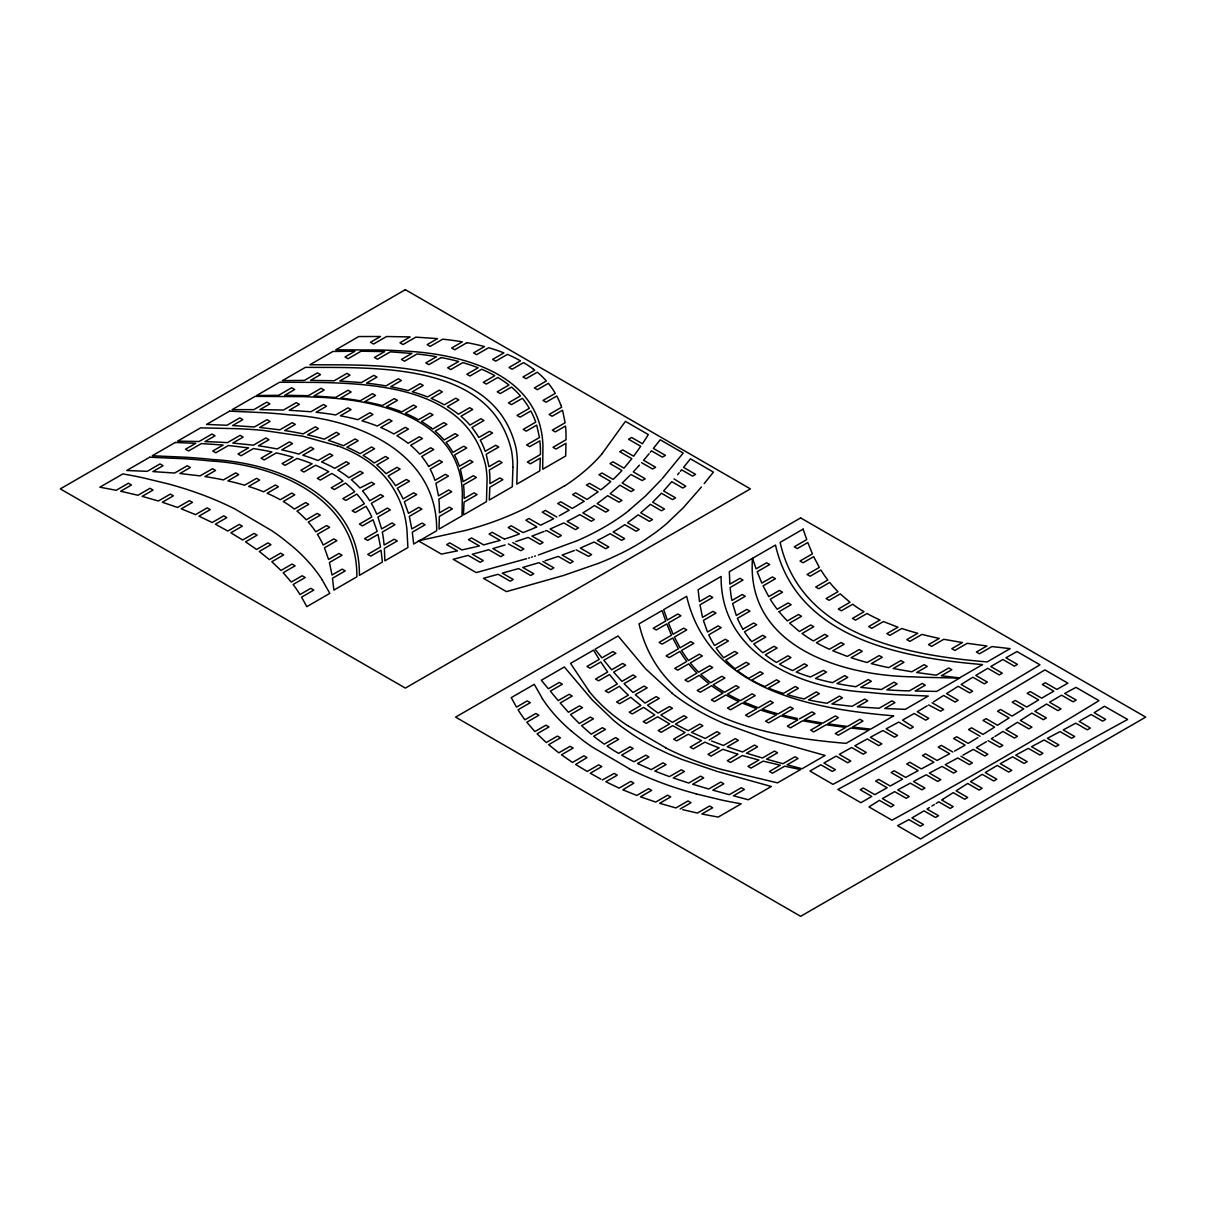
<?xml version="1.0" encoding="UTF-8"?>
<svg xmlns="http://www.w3.org/2000/svg" width="1206" height="1206" viewBox="0 0 1206 1206"><rect width="100%" height="100%" fill="white"/><g stroke="black" fill="none" stroke-linecap="round" stroke-linejoin="round"><path stroke-width="1.5" d="M647.788 435.517L642.436 443.748L631.612 437.492L628.567 439.255L640.733 446.28L633.663 456.215L622.763 449.928L619.718 451.677L631.808 458.672L624.03 468.184L613.01 461.823L609.965 463.586L621.949 470.506L617.698 474.968A252.175 145.594 0 0 1 613.13 479.415L601.975 472.978L598.93 474.742L610.764 481.571A236.361 136.459 0 0 1 602.729 488.324L600.799 489.832L589.493 483.305L586.448 485.068L598.146 491.822L587.066 499.435L575.639 492.832L572.594 494.596L584.156 501.274M624.783 422.236L602.141 453.607M650.275 452.295L651.451 450.833L662.395 457.149L665.441 455.386L653.381 448.421L660.21 439.783L683.214 453.064L662.2 478.661M680.41 471.275L681.601 469.812L692.545 476.129L695.591 474.365L683.546 467.4L690.42 458.823L713.424 472.104L704.198 483.591M649.069 453.757L644.17 459.637M679.219 472.737L677.621 474.697M701.425 486.998L683.259 507.786L666.797 523.494A277.908 160.443 0 0 1 655.989 532.163L645.677 539.368A248.964 143.74 0 0 1 621.738 553.026L610.296 558.393A277.425 160.172 0 0 1 598.749 563.247L563.368 575.518L506.445 591.618L483.44 578.337L498.153 574.267L510.198 581.217L513.243 579.453L502.284 573.121L518.67 568.569L530.7 575.518L533.745 573.755L522.756 567.423L538.856 562.705L550.825 569.609L553.871 567.86L542.836 561.483M674.064 478.963L685.807 486.244L682.762 488.008L671.772 481.661L663.586 490.948L675.556 497.852L672.511 499.616L661.461 493.239L652.657 502.163L664.521 509.022L661.476 510.786L650.336 504.349L640.718 512.806L652.476 519.605L649.431 521.354L638.185 514.856L627.587 522.756L639.225 529.479L636.18 531.243L624.798 524.67L622.673 526.087A246.582 142.368 0 0 1 614.382 531.243L613.161 531.952L624.663 538.6L621.618 540.363L610.1 533.715L607.583 535.117A249.491 144.042 0 0 1 599.834 539.188L597.422 540.394L608.789 546.966L605.744 548.73L594.091 542.007L580.372 548.082L591.618 554.579L588.573 556.343L576.121 549.815M639.436 465.124L638.456 466.225M661.31 479.671L645.346 496.163L629.2 510.153M638.2 466.511L633.286 471.878L645.24 478.782L642.195 480.531L630.828 474.471M629.909 475.42L622.206 483.018L634.07 489.862L631.024 491.626L619.884 485.189L610.221 493.616L621.995 500.415L618.934 502.178L607.688 495.681L597.166 503.611L608.819 510.334L605.759 512.098L594.392 505.54L592.282 506.957A235.848 136.172 0 0 1 582.83 512.867L594.347 519.515L591.302 521.278L579.785 514.63A236.994 136.836 0 0 1 569.534 520.118L567.106 521.324L578.488 527.896L575.443 529.645L563.79 522.922L550.087 529.027L561.333 535.524L558.288 537.273L546.529 530.489L545.157 531.032M1104.455 706.264L1127.595 719.439M1127.308 719.635C1057.421 757.73 988.438 797.362 920.585 838.984L897.581 825.703L908.872 819.628L920.404 826.291L923.449 824.527L911.962 817.894L924.037 810.854L935.509 817.472L938.554 815.723L927.007 809.06L929.464 807.568M1103.701 706.746L1094.143 712.716L1105.676 719.364L1102.631 721.128L1091.144 714.495L1080.516 720.54M564.423 485.912L527.263 507.244A252.129 145.564 0 0 1 465.878 530.339L418.376 540.831L441.381 554.112L457.481 550.856L446.687 544.63L449.732 542.866L461.943 549.921L474.727 547.072M1008.156 728.183L1017.457 722.288L1028.884 728.876L1031.929 727.128L1020.351 720.434L1031.914 713.108L1043.356 719.711L1046.401 717.947L1034.838 711.269L1046.552 704.033L1058.024 710.651L1061.069 708.887L1049.537 702.224L1061.597 695.184L1073.129 701.832L1076.174 700.068L1064.702 693.45L1075.978 687.375L1098.983 700.656C1031.009 742.308 961.906 781.94 891.973 820.201L868.968 806.92L879.415 800.362L890.887 806.995L893.932 805.231L882.415 798.583L894.656 791.633L906.188 798.297L909.234 796.533L897.777 789.915L910.334 783.161L921.897 789.824L924.942 788.076L913.5 781.473L926.178 774.765L937.74 781.443L940.786 779.694L929.359 773.091L942.037 766.398L953.599 773.076L956.66 771.312L945.218 764.71L957.82 757.971L969.368 764.649L972.413 762.885L960.956 756.268M1007.869 728.364L1005.894 729.615L1017.457 736.308L1014.412 738.057L1002.97 731.454L994.98 736.459M942.851 799.216L941.645 799.97L953.222 806.648L950.162 808.412L938.735 801.809L936.173 803.407M943.258 798.96L953.222 792.644L964.649 799.246L967.694 797.483L956.117 790.804L967.679 783.463L979.106 790.066L982.166 788.302L970.589 781.624L982.272 774.358L993.729 780.975L996.789 779.212L985.242 772.549L997.211 765.448L1008.713 772.081L1011.759 770.332L1000.256 763.684L1012.618 756.81L1024.15 763.473L1027.21 761.71L1015.753 755.107L1028.341 748.368L1039.919 755.046L1042.964 753.283L1031.522 746.68L1044.2 739.987L1055.778 746.665L1058.823 744.901L1047.381 738.313L1060.044 731.605L1071.621 738.283L1074.667 736.519L1063.225 729.916L1075.782 723.163L1087.315 729.826L1090.36 728.062L1079.129 721.309M933.55 701.862L943.68 695.455L955.107 702.058L958.167 700.294L946.589 693.616L958.182 686.289L969.624 692.892L972.669 691.144L961.107 684.465L972.85 677.229L984.307 683.847L987.367 682.099L975.82 675.435L987.759 668.305L999.246 674.938L1002.292 673.174L990.774 666.526L1002.879 659.501L1014.382 666.149L1017.442 664.4L1005.94 657.767L1016.975 651.542L1039.979 664.823C971.584 705.781 903.188 746.574 832.954 784.352L809.95 771.071L820.819 764.77L832.336 771.418L835.381 769.654L823.894 763.021L836.18 756.102L847.712 762.765L850.758 761.001L839.286 754.383L851.647 747.509L863.195 754.172L866.24 752.408L854.768 745.79L867.235 738.976L878.782 745.64L881.827 743.876L870.385 737.273L882.973 730.519L894.535 737.198L897.581 735.449L886.139 728.831L898.741 722.093L910.289 728.771L913.334 727.007L902.465 720.072M583.614 501.606L582.513 502.284M934.454 804.477L931.876 806.075M928.605 704.937L940.605 711.208L943.65 709.445L932.087 702.766M993.503 737.363L991.287 738.72L1002.834 745.383L999.789 747.147L988.046 740.695M927.218 705.781L917.269 711.751L928.771 718.399L925.726 720.148L914.223 713.515L903.626 719.439M581.97 502.631L572.262 508.419L560.76 501.771L557.715 503.535L569.217 510.183L559.207 515.806M977.855 737.605L968.192 743.393L956.705 736.76L953.645 738.509L965.147 745.157L954.549 751.097M986.387 741.705L976.363 747.63L987.865 754.278L984.82 756.026L973.302 749.393L962.976 755.167M441.17 357.564L428.884 364.649L425.839 362.9L436.527 356.72A205.548 118.67 0 0 0 420.864 354.413L417.035 353.961L404.492 361.197L401.447 359.433L411.894 353.418L390.337 351.851L377.538 359.237L374.478 357.473L384.654 351.609L361.076 351.217L348.037 358.74L344.991 356.976L354.956 351.232L332.916 351.459L309.912 364.74C380.523 365.267 495.395 359.463 516.017 448.089A285.686 164.936 0 0 1 517.404 461.823L516.786 484.164L539.791 470.883L540.348 458.069L530.414 463.813L527.369 462.049L540.424 454.511L540.424 449.371A290.149 167.513 0 0 0 540.182 444.185L539.866 440.823L529.705 446.687L526.645 444.939L539.459 437.537L536.715 425.115L526.268 431.145L523.223 429.381L535.75 422.145L534.997 420.125A198.07 114.359 0 0 0 530.806 410.99L520.103 417.17L517.057 415.407L529.313 408.337A176.151 101.711 0 0 0 523.871 400.151L522.424 398.297L511.465 404.628L508.419 402.864L520.434 395.93A132.419 76.445 0 0 0 511.495 387.081L500.249 393.563L497.204 391.814L508.962 385.031L507.033 383.553A129.178 74.576 0 0 0 497.822 377.448L486.335 384.081L483.289 382.317L494.777 375.684A128.213 74.018 0 0 0 484.254 370.363L481.676 369.232L469.933 376.016L466.873 374.252L478.104 367.77A128.092 73.958 0 0 0 462.772 362.614L450.758 369.564L447.697 367.8L458.657 361.483L455.506 360.669A169.895 98.093 0 0 0 441.17 357.564M466.993 342.67L454.707 349.77L451.662 348.006L462.335 341.841A198.734 114.736 0 0 0 446.597 339.595L442.738 339.157L430.18 346.393L427.12 344.645L437.552 338.63L415.844 337.137L403.03 344.539L399.97 342.79L410.13 336.926L386.553 336.519L373.559 344.027L370.498 342.278L380.493 336.504L358.77 336.549L335.765 349.83L380.372 350.011A310.515 179.272 0 0 1 401.387 350.871C456.17 353.147 532.072 370.423 541.961 434.823A312.882 180.644 0 0 1 542.941 445.617L542.685 469.27L565.689 455.989L565.991 443.295L556.041 449.039L552.996 447.275L566.036 439.753L565.991 433.316A315.158 181.955 0 0 0 565.795 429.396L565.508 426.035L555.348 431.899L552.303 430.15L565.132 422.748L562.554 410.221L552.122 416.236L549.077 414.487L561.619 407.236L560.88 405.186M428.658 466.481L439.391 460.285L442.436 462.034L430.135 469.134A187.759 108.404 0 0 1 434.235 478.3L434.974 480.35L445.436 474.32L448.481 476.084L435.909 483.335L438.487 495.862L448.662 489.983L451.707 491.747L438.863 499.163L439.15 502.51A315.007 181.865 0 0 1 439.346 506.445L439.391 512.867L449.341 507.123L452.386 508.887L439.346 516.424L439.029 529.102L462.034 515.821L462.35 493.616A314.51 181.578 0 0 0 461.325 481.375C450.803 414.954 371.689 398.96 315.505 397.136A315.218 182 0 0 0 302.435 396.638L255.114 396.382L232.125 409.663L253.833 409.633L266.858 402.111L269.903 403.874L259.908 409.633L283.485 410.04L296.329 402.623L299.374 404.387L289.199 410.266L310.892 411.743L323.479 404.477L326.524 406.241L316.093 412.271L319.922 412.708A198.689 114.706 0 0 1 335.69 414.954L348.006 407.854L351.052 409.618L340.348 415.799A161.74 93.375 0 0 1 354.7 418.889L357.85 419.703L369.895 412.738L372.94 414.502L361.966 420.849A126.133 72.827 0 0 1 377.237 426.035L388.995 419.251L392.04 421L380.779 427.512L383.342 428.643A133.625 77.154 0 0 1 393.865 433.979L405.382 427.316L408.427 429.08L396.91 435.728A135.283 78.104 0 0 1 406.151 441.803L408.095 443.28L419.371 436.768L422.417 438.532L410.658 445.331A130.791 75.511 0 0 1 419.703 454.104L430.708 447.758L433.753 449.521L421.723 456.471L423.155 458.295A165.192 95.38 0 0 1 428.643 466.481M742.911 629.2L753.675 622.989L756.72 624.738L744.509 631.793A185.513 107.108 0 0 0 750.253 639.858M779.091 611.683L791.151 604.719L788.106 602.955L777.192 609.256A248.964 143.74 0 0 1 771.493 601.161L770.287 599.231L782.513 592.176L779.468 590.412L768.719 596.623L763.081 585.875L775.458 578.714L772.413 576.965L761.8 583.086L757.187 571.734L769.684 564.529L766.624 562.765L756.117 568.825L752.499 558.333C745.7 646.733 841.592 675.948 913.394 676.822A273.762 158.061 0 0 0 922.273 677.275L959.644 678.119L936.64 691.4L915.173 691.038L925.273 685.204L922.228 683.455L909.324 690.902L900.716 690.616A277.531 160.232 0 0 1 892.033 690.194L886.832 689.862L897.143 683.908L894.098 682.159L881.435 689.47L879.476 689.304M734.997 668.742L746.243 662.245L749.303 664.009L737.559 670.777L739.534 672.27A134.966 77.923 0 0 0 748.7 678.36L760.187 671.727L763.232 673.491L751.745 680.124A135.087 77.998 0 0 0 762.267 685.43L764.845 686.576L776.574 679.807L779.619 681.556L768.373 688.053A152.092 87.812 0 0 0 779.483 692.154L783.357 693.42L795.312 686.515L798.372 688.264L787.352 694.626L790.337 695.5A186.041 107.409 0 0 0 804.116 698.967L816.296 691.927L819.341 693.691L808.533 699.932A215.437 124.384 0 0 0 823.592 702.721L827.03 703.264L839.421 696.103L842.466 697.867L831.884 703.972L852.069 706.339L864.672 699.058L867.717 700.822L857.33 706.822L879.114 708.254L891.897 700.867L894.942 702.631L884.752 708.525L905.254 709.339L928.258 696.058L894.792 694.581A317.464 183.282 0 0 1 868.079 692.334C801.161 688.882 720.253 654.979 721.113 576.453L698.108 589.734L699.495 601.583L709.701 595.689L712.761 597.452L699.977 604.824L702.54 617.366L712.927 611.367L715.972 613.13L703.384 620.397L707.515 632.019L718.113 625.899L721.158 627.663L708.766 634.823L709.731 636.843A223.894 129.268 0 0 0 714.525 645.496L725.334 639.255L728.379 641.019L716.198 648.059A188.211 108.661 0 0 0 722.138 655.989L723.66 657.752L734.68 651.406L737.725 653.155L725.756 660.074L727.911 662.305A151.534 87.48 0 0 0 734.997 668.742M680.124 809.015L691.038 802.714L687.993 800.95L675.903 807.93L659.667 803.286L670.717 796.91L667.657 795.161L655.717 802.05L640.492 796.834L651.662 790.382L648.602 788.634L636.783 795.447L623.532 790.081M536.866 526.901L525.876 520.223L528.921 518.459L540.605 525.198L553.69 518.746L542.263 512.143L545.308 510.394L556.87 517.057M536.188 527.188L535.193 527.625M575.111 541.449L538.389 555.016M543.8 531.575L531.936 536.082L543.077 542.504L540.032 544.268L528.168 537.424L515.806 541.6M574.403 550.494L562.117 555.077L573.257 561.514L570.212 563.277L558.333 556.418L545.097 560.775M535.434 555.966L534.59 556.237M504.967 538.901L506.46 538.434A239.828 138.464 0 0 0 519.364 533.987L508.193 527.535L511.238 525.786L523.057 532.6A243.929 140.831 0 0 0 534.514 527.927M504.379 539.082L492.123 532.268L489.063 534.032L500.098 540.394L483.636 544.901L471.531 537.906L468.486 539.67L479.37 545.956L475.873 546.8M508.389 543.951L520.811 550.705L523.871 548.956L512.806 542.564M532.479 556.901L531.56 557.187M529.6 557.79L528.62 558.092M505.133 544.961L492.847 548.579L503.837 554.911L500.791 556.675L488.762 549.725L472.3 554.247L483.244 560.564L480.199 562.313L468.139 555.363L453.2 559.313L476.204 572.594L526.66 558.68M878.827 689.259L860.783 687.375L871.32 681.3L868.275 679.536L855.838 686.727L852.084 686.169A211.774 122.258 0 0 1 837.009 683.576L847.788 677.35L844.728 675.601L832.517 682.656A185.227 106.942 0 0 1 818.527 679.31L815.497 678.465L826.472 672.119L823.427 670.37L810.447 676.988A149.529 86.335 0 0 1 796.246 672.043L807.477 665.561L804.432 663.797L792.674 670.581L790.096 669.466A125.499 72.45 0 0 1 779.483 664.189L790.97 657.556L787.925 655.808L776.438 662.441A125.334 72.36 0 0 1 767.317 656.32L765.358 654.813L777.116 648.029L774.071 646.28L762.84 652.748A148.564 85.777 0 0 1 754.293 644.547L753.765 643.974L765.765 637.054L762.72 635.291L751.73 641.637L750.268 639.858M799.397 718.866L811.985 711.872L815.03 713.635L804.281 719.846L822.944 723.087L835.321 715.942L838.366 717.691L827.753 723.826L847.441 726.479L859.938 719.258L862.983 721.022L852.491 727.082L870.702 729.133L893.706 715.851C812.105 708.947 708.465 690.299 686.681 596.337L663.677 609.618L667.355 620.08L677.862 614.005L680.923 615.769L668.441 622.974L673.114 634.281L683.727 628.145L686.772 629.909L674.395 637.054L680.033 647.818L690.782 641.607L693.827 643.371L681.586 650.441L682.792 652.356A253.35 146.273 0 0 0 688.43 660.496L699.344 654.195L702.389 655.958L690.329 662.923A210.07 121.278 0 0 0 696.902 670.476L698.56 672.179L709.656 665.772L712.701 667.536L700.807 674.395L710.56 682.777L721.851 676.265L724.896 678.028L713.213 684.767L715.218 686.229A166.654 96.224 0 0 0 724.535 692.244L736.022 685.611L739.067 687.375L727.565 694.008A166.292 96.013 0 0 0 737.936 699.405L740.454 700.58L752.137 693.842L755.197 695.591L743.891 702.118L758.363 707.786L770.242 700.912L773.287 702.676L762.177 709.083L765.086 710.033A207.553 119.831 0 0 0 778.172 713.877L790.232 706.912L793.277 708.661L782.362 714.977A246.582 142.353 0 0 0 796.955 718.354L797.302 718.429M797.769 719.816L787.352 726.102L790.397 727.866L802.653 720.796L821.301 724.037L810.673 730.158L813.718 731.921L826.125 724.776L845.798 727.414L835.291 733.489L838.336 735.238L850.848 728.017L869.059 730.082L846.054 743.363C764.453 736.444 660.828 717.811 639.044 623.849L662.049 610.568L665.712 621.015L653.23 628.236L656.275 629.984L666.797 623.909L671.486 635.215L659.094 642.376L662.139 644.14L672.767 638.004L678.39 648.768L666.134 655.838L669.194 657.602L679.958 651.376L681.149 653.305A253.471 146.348 0 0 0 686.787 661.446L674.712 668.425L677.757 670.174L688.686 663.873A210.07 121.278 0 0 0 695.259 671.425L696.917 673.129L685.008 680.003L688.053 681.767L699.179 675.345L708.917 683.727L697.204 690.495L700.264 692.244L711.57 685.717L713.575 687.164A166.609 96.194 0 0 0 722.891 693.194L711.374 699.842L714.419 701.606L725.922 694.957A166.232 95.983 0 0 0 736.293 700.339L738.811 701.53L727.504 708.058L730.55 709.821L742.248 703.068L756.72 708.721L745.594 715.143L748.64 716.907L760.549 710.033L763.458 710.982A207.492 119.801 0 0 0 776.528 714.826L765.584 721.143L768.629 722.891L780.719 715.912A246.521 142.338 0 0 0 795.327 719.304L797.06 719.665M682.792 809.678L697.385 813.055L709.58 806.015L712.64 807.779L701.847 814.005L718.203 817.095L741.193 803.814L732.645 802.261A313.952 181.262 0 0 1 721.64 800.045L696.163 793.91M721.625 769.488L777.523 782.875L800.528 769.594L784.699 766.187L772.518 773.212L769.473 771.448L780.312 765.192L763.112 761.122L751.006 768.101L747.961 766.353L758.86 760.051L742.383 755.559L730.399 762.478L727.339 760.715L737.982 754.232M737.228 754.006L730.625 751.896A252.099 145.549 0 0 1 722.922 749.258L711.073 756.102L708.028 754.338L719.183 747.901A236.557 136.579 0 0 1 707.515 743.273L704.892 742.142L693.179 748.896L690.134 747.132L701.44 740.605L688.264 734.213L676.687 740.891L673.626 739.142L685.068 732.539L672.692 725.665L661.19 732.313L658.144 730.55L669.647 723.917L657.707 716.786L646.265 723.389L643.22 721.625L654.798 714.947L643.612 707.394L632.291 713.937L629.246 712.173L640.929 705.42L638.909 703.897A243.657 140.68 0 0 1 630.783 697.264L619.598 703.731L616.552 701.967L628.386 695.138A239.301 138.162 0 0 1 620.698 687.691L619.402 686.304L608.367 692.681L605.322 690.917L617.291 684.013L609.482 674.501L598.583 680.802L595.538 679.038L607.658 672.043L600.814 661.988L590.02 668.214L586.975 666.451L599.186 659.396L593.548 650.109L570.544 663.39L588.814 690.782M337.318 445.813L302.616 436.165L263.3 430.436A298.108 172.111 0 0 0 245.18 429.065A275.074 158.815 0 0 0 237.929 428.703L200.603 427.859L177.599 441.14L199.065 441.502L211.97 434.039L215.015 435.803L204.914 441.637L213.507 441.924A278.284 160.669 0 0 1 222.175 442.346L227.391 442.662L240.084 435.336L243.145 437.1L232.803 443.069L253.456 445.165L265.923 437.959L268.968 439.723L258.401 445.813L262.154 446.356A211.728 122.243 0 0 1 277.214 448.964L289.455 441.893L292.5 443.657L281.722 449.883A185.211 106.942 0 0 1 295.711 453.23L298.741 454.074L310.756 447.125L313.816 448.888L302.796 455.25L303.776 455.551A155.514 89.787 0 0 1 310.575 457.752L317.992 460.496L329.766 453.697L332.811 455.446L321.55 461.943L324.158 463.074A125.499 72.45 0 0 1 334.755 468.335L346.258 461.702L349.318 463.451L337.801 470.099A125.334 72.36 0 0 1 346.921 476.219L348.881 477.727L360.127 471.229L363.172 472.978L351.398 479.777L356.132 484.058A154.383 89.123 0 0 1 359.946 487.993L371.478 482.204L374.523 483.953L362.509 490.902L363.971 492.681A185.513 107.108 0 0 1 369.729 500.746L380.508 494.52L383.568 496.269L371.327 503.339A218.799 126.329 0 0 1 375.865 512.143L376.785 514.208L387.337 508.103L390.382 509.867L377.93 517.057L381.609 528.937L391.95 522.982L394.995 524.731L382.302 532.057L382.769 534.484A306.746 177.101 0 0 1 383.387 538.434L384.126 545.022L394.241 539.188L397.287 540.936L384.367 548.398L384.88 560.835L407.884 547.554L406.98 530.158A360.398 208.065 0 0 0 406.467 525.68C403.709 503.927 393.156 483.199 376.769 468.576M711.585 740.981L723.449 745.459L735.313 738.615L738.358 740.378L727.218 746.8L742.579 751.956L754.519 745.067L757.564 746.816L746.514 753.207L762.478 757.986L774.493 751.052L777.538 752.815L766.549 759.162L782.965 763.7L795.025 756.735L798.071 758.484L787.141 764.8L802.096 768.75L825.1 755.469L767.875 739.399L726.223 724.278M656.546 771.75L669.466 776.619L681.33 769.775L684.375 771.523L673.25 777.96L688.701 783.041L700.656 776.136L703.716 777.9L692.681 784.262L708.751 788.995L720.766 782.061L723.826 783.825L712.836 790.156L729.283 794.679L741.343 787.714L744.388 789.478L733.444 795.794L748.323 799.759L771.327 786.478L717.238 771.463L682.31 759.569A278.043 160.534 0 0 1 667.295 753.328L654.828 747.358A249.129 143.831 0 0 1 632.125 734.183L621.844 726.947A277.546 160.232 0 0 1 613.447 720.268L592.176 699.842L564.318 666.978L541.313 680.259L548.353 688.762L559.313 682.43L562.373 684.194L550.328 691.144L558.212 700.611L569.187 694.264L572.232 696.028L560.217 702.962L568.388 712.264L579.423 705.887L582.468 707.651L570.498 714.555L579.287 723.51L590.397 717.088L593.458 718.836L581.578 725.695L591.181 734.168L602.412 727.685L605.457 729.434L593.699 736.233L597.543 739.233L604.251 744.147L615.603 737.59L618.648 739.353L607.025 746.062L609.105 747.464A249.431 144.011 0 0 0 614.97 751.202L618.603 753.388L630.09 746.755L633.135 748.519L621.648 755.152L622.884 755.861A246.717 142.444 0 0 0 631.823 760.639L633.346 761.423M655.853 771.478L654.813 771.071L666.059 764.574L663.014 762.81L651.255 769.609L639.059 764.197M709.188 740.032L720.072 733.399L717.027 731.635L705.269 738.434L691.535 732.344L702.887 725.801L699.842 724.037L688.204 730.746L685.732 729.524A235.713 136.097 0 0 1 675.496 724.082L686.983 717.449L683.938 715.686L672.451 722.319A236.828 136.73 0 0 1 662.953 716.394L660.858 715.007L672.481 708.284L669.436 706.52L658.084 713.078L651.361 708.178L647.516 705.163L659.275 698.38L656.215 696.631L644.984 703.113L635.306 694.686L647.17 687.842L644.11 686.078L632.984 692.515L624.06 683.651L636.014 676.747L632.969 674.983L621.919 681.375L613.658 672.119L625.673 665.184L622.628 663.421L611.653 669.767L603.844 660.255L615.904 653.305L612.859 651.542L601.915 657.858L595.055 649.235L618.06 635.954L645.723 668.953L671.998 693.058M622.884 789.794L633.843 783.146L630.798 781.382L619.1 788.136L605.864 781.759L617.291 775.172L614.231 773.408L602.367 779.935M638.562 763.956L637.582 763.488L648.934 756.931L645.888 755.167L633.964 761.725M629.291 768.689L592.478 747.147A286.742 165.554 0 0 1 583.463 740.785L571.433 731.168M665.682 747.705L628.733 726.253M600.905 779.151L590.277 773.227L601.779 766.594L598.734 764.83L587.232 771.463L576.197 764.8M625.356 421.331L648.361 434.612M643.612 460.3L655.627 467.25L652.582 468.998L641.592 462.652M980.071 736.233L968.524 729.57L971.569 727.806L983.011 734.409L994.603 727.097L983.026 720.419L986.086 718.655L997.513 725.258L1009.09 717.932L997.528 711.254L1000.573 709.49L1012.015 716.108L1023.758 708.872L1012.226 702.209L1015.271 700.445L1026.743 707.063L1038.668 699.947L1027.15 693.299L1030.195 691.535L1041.683 698.168L1053.803 691.144L1042.301 684.511L1045.346 682.747L1056.863 689.395L1067.898 683.184L1044.893 669.903C976.498 710.862 908.133 751.685 837.884 789.433L860.888 802.714L871.742 796.412L860.255 789.779L863.3 788.015L874.817 794.664L887.119 787.744L875.631 781.126L878.677 779.362L890.209 786.026L902.585 779.151L891.113 772.533L894.159 770.77L905.691 777.433L918.158 770.619L906.716 764.001L909.761 762.237L921.309 768.915L933.896 762.162L922.454 755.559L925.499 753.81L937.062 760.473L949.665 753.75L938.223 747.132L941.268 745.368L952.815 752.031M575.669 764.468L586.975 757.609L583.915 755.845L572.503 762.433L561.453 754.805L573.152 748.052L570.106 746.303L558.8 752.83L548.67 744.66L560.473 737.846L557.428 736.082L546.243 742.549L537.062 733.836L548.986 726.947L545.941 725.183L534.891 731.575L526.811 722.213L538.886 715.248L535.841 713.485L524.927 719.786L522.952 717.118A241.2 139.263 0 0 1 520.404 713.424L518.067 709.746L530.293 702.676L527.248 700.912L516.5 707.123L511.254 697.626L534.258 684.345L542.444 698.651M532.811 368.704L534.74 370.167L523.012 376.935L526.057 378.699L537.303 372.202A130.715 75.465 0 0 1 546.348 380.99L534.348 387.925L537.394 389.674L548.368 383.342L549.815 385.196A165.267 95.41 0 0 1 555.288 393.367L543.017 400.437L546.077 402.201L556.78 396.02A188.015 108.555 0 0 1 560.88 405.186M430.678 427.617L432.622 429.095L443.868 422.597L446.929 424.361L435.14 431.16A132.223 76.34 0 0 1 444.094 439.994L455.084 433.663L458.129 435.411L446.084 442.376L447.516 444.215A176.031 101.636 0 0 1 452.974 452.401L463.722 446.205L466.767 447.969L454.466 455.069A198.086 114.374 0 0 1 458.657 464.189L459.411 466.225L469.888 460.179L472.933 461.943L460.375 469.179L463.119 481.616L473.31 475.722L476.37 477.486L463.526 484.887L463.843 488.249A284.119 164.031 0 0 1 464.054 492.169L464.099 498.575L474.033 492.847L477.079 494.596L464.009 502.148L463.466 514.947L486.455 501.666L487.073 479.34A285.973 165.101 0 0 0 485.686 465.606C465.064 376.981 350.177 382.784 279.581 382.257L256.577 395.538L278.616 395.297L291.656 387.759L294.701 389.523L284.737 395.282L308.314 395.674L321.143 388.272L324.188 390.035L313.997 395.915L335.539 397.483L348.112 390.231L351.157 391.995L340.695 398.04L344.509 398.493A205.744 118.791 0 0 1 360.187 400.799L372.488 393.684L375.548 395.447L364.83 401.628A169.925 98.108 0 0 1 379.151 404.734L382.317 405.548L394.362 398.598L397.407 400.347L386.433 406.693A128.002 73.898 0 0 1 401.779 411.849L413.537 405.05L416.583 406.814L405.337 413.311L407.884 414.427A128.364 74.109 0 0 1 418.437 419.763L429.954 413.1L432.999 414.864L421.482 421.512A129.283 74.636 0 0 1 430.678 427.602M322.288 580.116L329.811 593.382L306.806 606.663L301.56 597.151L313.816 590.081L310.756 588.332L299.993 594.543L297.641 590.85A241.456 139.399 0 0 0 295.093 587.156L293.118 584.503L305.224 577.523L302.163 575.759L291.249 582.061L283.169 572.714L295.123 565.825L292.063 564.061L280.998 570.453L271.817 561.74L283.636 554.911L280.591 553.162L269.39 559.614L259.26 551.459L270.958 544.705L267.913 542.941L256.607 549.469L245.557 541.841L257.134 535.147L254.089 533.399L242.662 539.986L230.813 532.811L242.331 526.178L239.285 524.414L227.783 531.047L215.392 524.188L226.818 517.6L223.773 515.836L212.181 522.53L198.945 516.153L210.251 509.625L207.206 507.862L195.508 514.63L181.262 508.842L192.447 502.374L189.402 500.626L177.553 507.455L162.328 502.239L173.393 495.847L170.332 494.098L158.378 501.003L142.142 496.359L153.072 490.058L150.011 488.294L137.936 495.274L120.66 491.234L131.469 484.993L128.424 483.229L116.198 490.284L99.857 487.194L122.861 473.913L131.409 475.465A314.329 181.473 0 0 1 142.414 477.682L167.875 483.817A280.41 161.89 0 0 1 234.853 508.962L271.576 530.565A286.938 165.659 0 0 1 281.827 537.846L292.636 546.544A268.32 154.911 0 0 1 322.364 580.086M726.102 724.384A253.019 146.077 0 0 1 671.832 693.133M628.658 726.298A251.798 145.383 0 0 1 588.694 690.827M721.61 769.503A252.536 145.79 0 0 1 665.546 747.795M696.209 793.85A280.109 161.725 0 0 1 629.2 768.75M571.493 731.153A268.214 154.85 0 0 1 542.353 698.666M742.911 629.2A218.768 126.313 0 0 1 738.358 620.397L737.454 618.331L749.906 611.156L746.846 609.392L736.308 615.482L732.63 603.588L745.293 596.277L742.248 594.513L731.936 600.467L731.469 598.04A307.349 177.448 0 0 1 730.851 594.106L730.112 587.518L743.002 580.071L739.956 578.307L729.856 584.141L729.344 571.704L775.503 545.052C796.457 638.562 901.741 657.813 982.543 664.581L959.539 677.862L941.328 675.782L951.836 669.722L948.79 667.973L936.293 675.179L916.62 672.526L927.233 666.405L924.188 664.642L911.811 671.787L893.194 668.516L903.957 662.305L900.897 660.556L888.671 667.611L885.867 667.024A248.315 143.363 0 0 1 871.32 663.617L882.249 657.315L879.204 655.551L867.144 662.516A215.557 124.444 0 0 1 854.059 658.672L851.165 657.722L862.275 651.315L859.215 649.552L847.336 656.411L832.818 650.788L844.11 644.26L841.064 642.512L829.366 649.265L826.834 648.074A162.478 93.812 0 0 1 816.417 642.723L827.904 636.09L824.859 634.326L813.372 640.959A162.237 93.661 0 0 1 804.055 634.944L802.035 633.497L813.733 626.743L810.688 624.979L799.397 631.507L789.644 623.125L801.523 616.266L798.478 614.502L787.382 620.909L785.709 619.206A214.201 123.66 0 0 1 779.091 611.683M337.424 445.723A130.957 75.601 0 0 1 376.935 468.516M532.811 368.689A135.404 78.179 0 0 0 523.555 362.614L512.068 369.247L509.022 367.483L520.51 360.85A133.7 77.184 0 0 0 510.017 355.514L507.44 354.383L495.696 361.167L492.651 359.403L503.882 352.921A125.952 72.722 0 0 0 488.611 347.72L476.596 354.67L473.551 352.906L484.495 346.574L481.375 345.775A161.634 93.314 0 0 0 466.993 342.67M602.186 453.622A252.416 145.73 0 0 1 564.574 485.988M629.366 510.213A253.154 146.152 0 0 1 575.232 541.539M512.942 467.295L512.279 486.772L489.274 500.053L489.832 487.239L502.902 479.687L499.857 477.938L489.907 483.666L489.877 477.259A284.119 164.031 0 0 0 489.666 473.34L489.35 469.978L502.178 462.576L499.133 460.813L488.943 466.707L486.199 454.27L498.756 447.034L495.711 445.27L485.219 451.315L484.48 449.295A198.086 114.374 0 0 0 480.29 440.16L492.591 433.06L489.546 431.296L478.797 437.492A176.031 101.636 0 0 0 473.34 429.306L471.908 427.467L483.953 420.517L480.908 418.753L469.933 425.085A132.223 76.34 0 0 0 460.978 416.251L472.737 409.452L469.692 407.688L458.446 414.186L456.486 412.708A129.283 74.636 0 0 0 447.305 406.618L458.823 399.955L455.778 398.206L444.26 404.839A128.364 74.109 0 0 0 433.708 399.518L431.16 398.402L442.406 391.905L439.361 390.141L427.587 396.94A128.002 73.898 0 0 0 412.256 391.784L423.231 385.438L420.185 383.689L408.125 390.638L404.96 389.84A169.925 98.108 0 0 0 390.638 386.734L401.357 380.538L398.312 378.774L385.995 385.89A205.744 118.791 0 0 0 370.332 383.583L366.518 383.131L376.981 377.086L373.935 375.322L361.363 382.588L339.821 381.021L350.011 375.126L346.966 373.363L334.137 380.779L310.56 380.372L320.525 374.614L317.48 372.865L304.44 380.387L282.4 380.629L305.404 367.348C376.001 367.875 490.887 362.071 511.51 450.697A285.973 165.101 0 0 1 512.882 464.431L512.942 467.295M405.352 289.681L60.3 488.882L405.352 688.098L750.403 488.882L405.352 289.681M149.725 457.225L126.72 470.506L147.222 471.335L160.021 463.933L163.081 465.697L152.861 471.591L174.629 473.038L187.262 465.742L190.307 467.506L179.905 473.521L200.09 475.873L212.512 468.697L215.557 470.461L204.945 476.581L208.367 477.124A215.392 124.354 0 0 1 223.442 479.913L235.637 472.873L238.682 474.636L227.859 480.893A186.026 107.394 0 0 1 241.637 484.36L244.622 485.219L256.607 478.3L259.652 480.063L248.617 486.44L252.491 487.691A152.077 87.797 0 0 1 263.601 491.792L275.36 485.008L278.405 486.772L267.129 493.269L269.707 494.415A135.072 77.983 0 0 1 280.229 499.721L291.746 493.073L294.792 494.837L283.274 501.485A134.951 77.908 0 0 1 292.455 507.59L294.415 509.068L305.676 502.555L308.736 504.319L296.978 511.103A151.519 87.48 0 0 1 304.048 517.555L306.218 519.786L317.253 513.409L320.299 515.173L308.314 522.092L309.821 523.856A188.211 108.661 0 0 1 315.776 531.801L326.6 525.545L329.645 527.308L317.434 534.348A223.969 129.298 0 0 1 322.243 543.001L323.208 545.037L333.821 538.901L336.866 540.665L324.459 547.841L328.59 559.448L339.007 553.448L342.052 555.212L329.434 562.493L331.997 575.021L342.218 569.111L345.263 570.875L332.479 578.262L333.866 590.111L356.855 576.83C357.73 498.304 276.807 464.4 209.889 460.948A318.098 183.659 0 0 0 183.146 458.702L149.725 457.225M175.262 442.481L152.257 455.762L185.694 457.255A317.57 183.342 0 0 1 212.407 459.516C279.264 463.044 360.398 496.736 359.403 575.352L382.408 562.071L381.021 550.238L370.815 556.117L367.77 554.368L380.553 546.981L378.021 534.439L367.634 540.424L364.589 538.675L377.192 531.394L373.061 519.771L362.478 525.876L359.418 524.113L371.81 516.967L370.845 514.947A221.391 127.821 0 0 0 366.021 506.294L355.227 512.535L352.167 510.771L364.363 503.746A189.161 109.218 0 0 0 358.393 495.817L356.87 494.053L345.866 500.415L342.805 498.651L354.775 491.747L352.046 488.958A151.639 87.541 0 0 0 345.534 483.063L334.288 489.561L331.228 487.797L342.971 481.028L340.996 479.536A133.504 77.078 0 0 0 331.816 473.445L320.329 480.094L317.284 478.33L328.771 471.697A133.851 77.274 0 0 0 318.218 466.405L315.64 465.26L303.912 472.043L300.867 470.28L312.098 463.782A153.041 88.355 0 0 0 301.937 460.029L297.098 458.446L285.129 465.35L282.083 463.586L293.103 457.225L290.103 456.365A188.86 109.037 0 0 0 276.325 452.898L264.144 459.923L261.099 458.174L271.908 451.933A215.919 124.655 0 0 0 256.863 449.129L253.426 448.587L241.034 455.747L237.989 453.984L248.572 447.878L228.401 445.511L215.799 452.778L212.753 451.029L223.14 445.029L201.372 443.582L188.588 450.969L185.543 449.205L195.734 443.311L175.262 442.481M229.532 411.156L206.528 424.437L226.999 425.266L239.798 417.879L242.858 419.628L232.637 425.537L254.406 426.984L267.023 419.688L270.069 421.452L259.667 427.467L279.837 429.818L292.259 422.658L295.304 424.422L284.691 430.542L288.128 431.085A215.859 124.625 0 0 1 303.173 433.889L315.369 426.834L318.414 428.597L307.59 434.853A188.845 109.022 0 0 1 321.369 438.321L324.354 439.18L336.353 432.261L339.399 434.024L328.349 440.386L333.203 441.969A153.041 88.355 0 0 1 343.363 445.738L355.122 438.954L358.167 440.703L346.906 447.215L349.484 448.361A133.866 77.29 0 0 1 360.036 453.652L371.554 447.004L374.599 448.753L363.081 455.401A133.519 77.094 0 0 1 372.262 461.491L374.237 462.983L385.498 456.471L388.543 458.235L376.785 465.019A151.654 87.556 0 0 1 383.312 470.913L386.041 473.687L397.075 467.325L400.121 469.074L388.136 476.008L389.659 477.772A189.191 109.233 0 0 1 395.613 485.686L406.437 479.445L409.482 481.209L397.287 488.249A221.422 127.836 0 0 1 402.111 496.887L403.075 498.922L413.688 492.787L416.733 494.55L404.327 501.711L408.457 513.349L418.859 507.334L421.904 509.098L409.286 516.379L411.819 528.937L422.04 523.042L425.085 524.791L412.286 532.178L413.673 544.027L436.678 530.746C437.688 452.129 356.509 418.437 289.666 414.894A317.932 183.553 0 0 0 262.938 412.648L229.532 411.156M800.648 517.902L455.597 717.118L800.648 916.319L1145.7 717.118L800.648 517.902M803.121 529.117L780.116 542.399C801.07 635.894 906.354 655.16 987.156 661.913L1010.146 648.632L991.95 646.567L979.453 653.788L976.393 652.024L986.9 645.964L967.242 643.311L954.851 650.456L951.79 648.692L962.418 642.557L943.801 639.301L931.56 646.371L928.514 644.607L939.278 638.396L936.489 637.808A248.18 143.288 0 0 1 921.942 634.401L909.867 641.366L906.806 639.602L917.751 633.286A215.497 124.414 0 0 1 904.681 629.442L901.787 628.507L889.877 635.366L886.832 633.617L897.957 627.195L883.44 621.557L871.727 628.326L868.682 626.562L879.988 620.035L877.44 618.859A162.524 93.842 0 0 1 867.039 613.492L855.521 620.14L852.476 618.392L863.993 611.744A162.297 93.691 0 0 1 854.677 605.714L852.657 604.266L841.351 610.794L838.306 609.045L850.019 602.276L840.25 593.895L829.14 600.317L826.095 598.553L837.989 591.694L836.331 589.99A214.246 123.69 0 0 1 829.713 582.453L818.768 588.769L815.723 587.02L827.798 580.041A248.994 143.755 0 0 1 822.115 571.946L820.894 570.016L810.13 576.227L807.085 574.478L819.326 567.408L813.688 556.644L803.06 562.78L800.015 561.016L812.407 553.856L807.809 542.519L797.287 548.579L794.241 546.831L806.739 539.61L803.121 529.117"/></g></svg>
